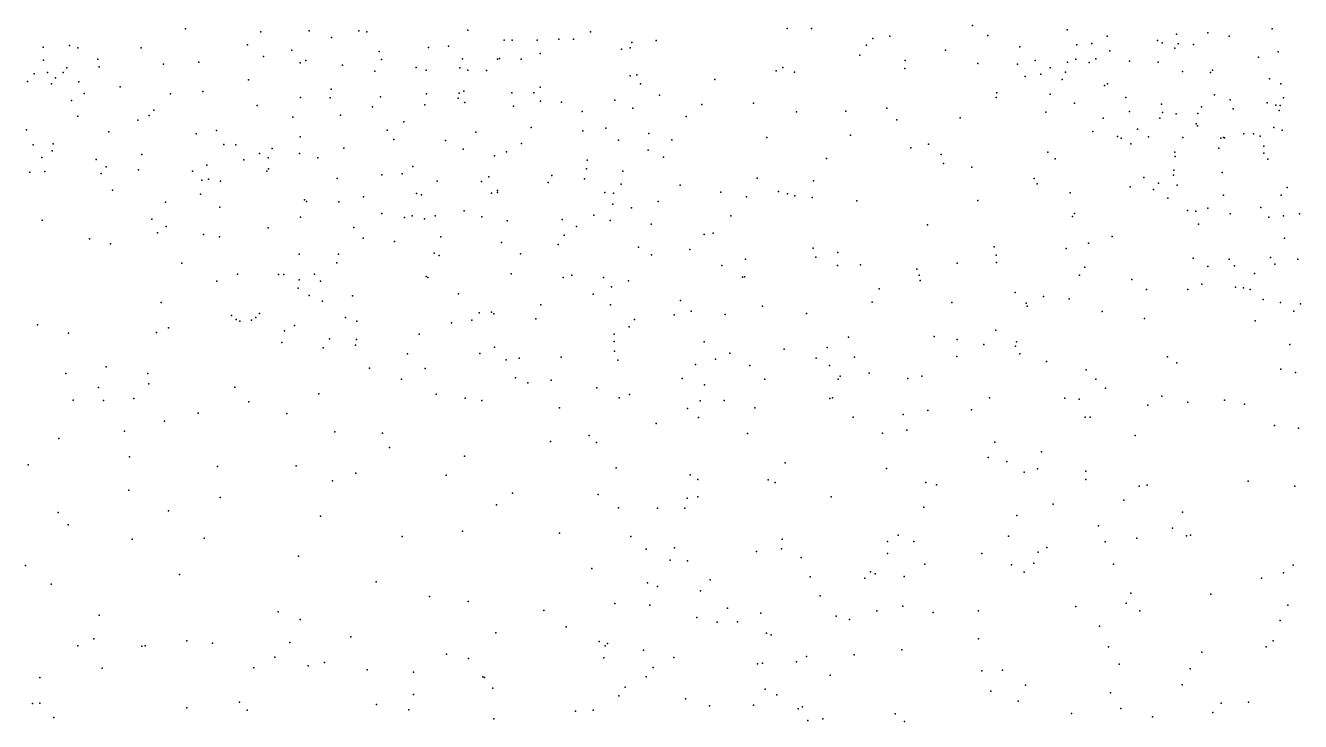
# Model space of a CAD drawing. Header units: metres. Extents: x -25 to 25, y -27.7 to 27.8.
# Drawn here: x -12.576 to -11.03, y 1.707 to 2.551 of the extents above; entities that cross this region are included whole.
import ezdxf

# ---------------------------------------------------------------- set-up
doc = ezdxf.new("R2010")
doc.units = ezdxf.units.M

msp = doc.modelspace()

# ---------------------------------------------------------------- linework, layer by layer
for p in [(-11.4277, 2.5513, -7.6628), (-12.3821, 2.5473, 14.8403), (-12.2908, 2.5437, 18.269), (-12.2321, 2.5448, 5.0439), (-12.2051, 2.5367, -0.4318), (-12.1717, 2.5448, 19.4383), (-12.162, 2.5435, -4.4708), (-12.0398, 2.5456, 20.2767), (-11.8912, 2.5437, 19.9471), (-11.6526, 2.5476, 7.6818), (-11.6229, 2.5475, 16.9498), (-11.5488, 2.5357, -6.3705), (-11.5281, 2.5382, 8.3719), (-11.4094, 2.539, 23.7166), (-11.3129, 2.5462, 21.4956), (-11.2644, 2.5383, 21.7375), (-11.1806, 2.5409, 23.8325), (-11.1427, 2.5424, -4.1941), (-11.1168, 2.5383, 22.6441), (-11.0645, 2.5474, 22.0531), (-12.5545, 2.5252, -3.5425), (-12.5228, 2.5269, 20.3253), (-12.5126, 2.5244, 17.4675), (-12.4357, 2.5244, -4.6164), (-12.307, 2.5279, 20.3496), (-12.253, 2.5212, 14.6311), (-12.1473, 2.5198, 14.4618), (-12.0873, 2.5245, 18.341), (-12.063, 2.5262, 19.4), (-11.9956, 2.5336, -4.4247), (-11.986, 2.5335, 7.843), (-11.9556, 2.5334, 20.0562), (-11.9295, 2.5347, 16.8236), (-11.9118, 2.5346, 18.4413), (-11.8536, 2.5225, 17.9564), (-11.8431, 2.5242, 17.7581), (-11.8407, 2.5306, 14.0049), (-11.8112, 2.5333, -4.3861), (-11.5565, 2.5273, -6.6367), (-11.4607, 2.5215, 13.5952), (-11.3704, 2.5253, 17.0416), (-11.3013, 2.5279, 22.9854), (-11.283, 2.5294, 17.1024), (-11.2615, 2.5207, 21.2365), (-11.2036, 2.5332, 8.5928), (-11.1981, 2.5304, 9.4016), (-11.1826, 2.524, 21.0351), (-11.1787, 2.5292, 13.5383), (-11.1598, 2.5284, 1.169), (-12.5541, 2.5092, -3.735), (-12.4882, 2.5106, 19.3657), (-12.4086, 2.5045, -4.4284), (-12.3658, 2.5068, 20.2893), (-12.2873, 2.5137, -3.5192), (-12.2429, 2.5059, 17.1448), (-12.2361, 2.509, 20.2698), (-12.1442, 2.5099, 20.2148), (-12.0461, 2.5108, 19.073), (-12.0036, 2.5106, 19.7022), (-12.0015, 2.5112, -3.0772), (-11.9751, 2.5103, 19.8965), (-11.9521, 2.5172, 14.256), (-11.5643, 2.5155, -7.0209), (-11.5096, 2.509, -7.3753), (-11.4216, 2.5054, 7.2029), (-11.3735, 2.5045, -4.2276), (-11.3517, 2.5088, 23.4924), (-11.3126, 2.5069, 23.5915), (-11.3025, 2.5105, 5.0694), (-11.2864, 2.5063, -7.4573), (-11.2784, 2.5108, 12.373), (-11.2374, 2.5079, 23.6747), (-11.2027, 2.5068, 21.1171), (-11.0813, 2.5131, 17.7532), (-11.0571, 2.5195, 23.843), (-12.5653, 2.4925, 19.4213), (-12.5493, 2.4942, -4.8319), (-12.5305, 2.4942, 17.9483), (-12.526, 2.5001, -0.2413), (-12.4868, 2.501, 15.0805), (-12.1918, 2.5031, 18.291), (-12.1526, 2.4961, 17.0884), (-12.1023, 2.5003, 19.5809), (-12.0901, 2.4972, 9.2443), (-12.0493, 2.5, -3.3046), (-12.0399, 2.4973, 20.0419), (-12.0169, 2.4969, 5.0545), (-11.843, 2.4903, 20.6175), (-11.835, 2.4915, 18.3307), (-11.666, 2.4962, -2.0844), (-11.6577, 2.5003, 13.8849), (-11.6435, 2.4949, 18.2745), (-11.5098, 2.4991, 18.2037), (-11.3639, 2.4893, -6.206), (-11.3451, 2.4921, 18.0912), (-11.3338, 2.4999, 23.1925), (-11.315, 2.4946, 13.693), (-11.1734, 2.4956, -2.0393), (-11.1394, 2.4944, 17.8461), (-11.1369, 2.4971, -7.3817), (-12.5735, 2.4834, 12.8333), (-12.5445, 2.4805, 17.5674), (-12.5398, 2.4877, -1.0633), (-12.5115, 2.4831, -3.8909), (-12.4614, 2.4768, 17.4142), (-12.3056, 2.4856, 19.4354), (-12.2056, 2.4743, 20.1673), (-11.9521, 2.4767, 0.9426), (-11.8303, 2.4805, 20.0862), (-11.7404, 2.4858, 9.4129), (-11.3192, 2.486, 23.3518), (-11.2677, 2.4786, 21.4081), (-11.2643, 2.4804, 23.5176), (-11.0679, 2.4867, -6.0499), (-11.0539, 2.4807, 21.999), (-12.5202, 2.4604, 20.1747), (-12.505, 2.4687, -4.1268), (-12.4002, 2.4686, 17.3303), (-12.3609, 2.4712, -3.8273), (-12.2426, 2.4638, -4.1819), (-12.2067, 2.4635, 16.248), (-12.1455, 2.4647, 20.0756), (-12.0897, 2.4685, -3.4941), (-12.0513, 2.463, 19.8773), (-12.0503, 2.4691, 1.1029), (-12.0445, 2.4718, 19.7893), (-12.0435, 2.458, -4.2477), (-11.9864, 2.4697, 16.5496), (-11.9599, 2.4695, 2.0178), (-11.9516, 2.4595, 18.31), (-11.9263, 2.4585, 17.0023), (-11.8614, 2.4609, 19.9178), (-11.8074, 2.4668, 14.2172), (-11.399, 2.4639, 21.3512), (-11.3983, 2.4695, -6.5396), (-11.3338, 2.4681, -7.0853), (-11.2419, 2.464, 17.9598), (-11.1346, 2.4672, 21.8852), (-11.1156, 2.4612, 23.6786), (-11.0508, 2.4634, 22.5954), (-12.4206, 2.4486, 18.0638), (-12.2953, 2.4544, -3.9664), (-12.1941, 2.4425, -0.2536), (-12.1552, 2.4527, 19.6278), (-12.0919, 2.4552, 8.5138), (-11.9844, 2.4536, -2.5142), (-11.9013, 2.447, 18.255), (-11.8397, 2.4512, 0.8304), (-11.756, 2.4555, 17.0004), (-11.6933, 2.4571, -4.197), (-11.6411, 2.4466, 17.0079), (-11.5813, 2.4476, 18.2073), (-11.5317, 2.4509, 13.9997), (-11.339, 2.4464, 13.8973), (-11.304, 2.4572, -6.8273), (-11.2377, 2.4469, 21.3932), (-11.1988, 2.4558, 17.2629), (-11.1976, 2.4458, 23.5733), (-11.1811, 2.4443, -6.5098), (-11.1546, 2.4445, -6.6641), (-11.1504, 2.4525, 22.7327), (-11.1118, 2.4503, 1.3457), (-11.0706, 2.4577, 12.3028), (-11.06, 2.4549, -7.0489), (-11.0559, 2.4482, 20.9394), (-11.0548, 2.4544, -6.2522), (-12.5127, 2.4413, 15.8305), (-12.4397, 2.4364, 0.1839), (-12.4262, 2.4421, 5.1242), (-12.2519, 2.4402, 8.9806), (-12.1174, 2.4345, 19.8116), (-11.9628, 2.4275, 18.5821), (-11.7752, 2.4409, 7.8817), (-11.5198, 2.4369, 7.3314), (-11.443, 2.4394, -1.964), (-11.2696, 2.4388, 23.2639), (-11.2006, 2.439, 21.2205), (-11.1568, 2.4319, 17.3428), (-11.1552, 2.4295, 21.7694), (-11.0624, 2.4277, -1.9506), (-12.5747, 2.4249, 19.5434), (-12.4748, 2.4225, 19.4889), (-12.369, 2.4198, 19.5229), (-12.3446, 2.424, 20.1101), (-12.2431, 2.4163, 19.6154), (-12.1374, 2.4245, 19.9286), (-12.1293, 2.4129, -3.8829), (-12.0667, 2.412, -0.3434), (-12.03, 2.422, 1.5516), (-11.9004, 2.4235, -2.1663), (-11.8725, 2.4268, 5.0888), (-11.8569, 2.4124, 12.7045), (-11.8201, 2.4203, 20.7535), (-11.7925, 2.4127, 20.2357), (-11.6772, 2.4154, 5.0933), (-11.5759, 2.4184, 12.5743), (-11.282, 2.4227, -4.1043), (-11.2521, 2.4167, 23.1091), (-11.2476, 2.4145, 23.3603), (-11.2277, 2.4255, 21.4899), (-11.2146, 2.4164, 21.3741), (-11.1728, 2.4156, 22.8328), (-11.1267, 2.4147, 5.1021), (-11.1236, 2.4153, 8.6628), (-11.1222, 2.4151, 17.5882), (-11.0988, 2.4201, 21.0242), (-11.0872, 2.42, 22.666), (-11.079, 2.4173, 9.3241), (-11.0525, 2.4242, 13.7595), (-12.5668, 2.4068, 7.2633), (-12.5436, 2.3994, -0.6522), (-12.5425, 2.4079, 0.3867), (-12.3354, 2.407, 17.3214), (-12.321, 2.4067, 18.1283), (-12.2922, 2.396, 20.0154), (-12.2768, 2.402, -0.0043), (-12.1902, 2.4024, 19.7833), (-12.0455, 2.4013, -4.0175), (-11.9927, 2.398, 17.0861), (-11.9748, 2.4082, 1.7072), (-11.821, 2.4002, 18.2582), (-11.5028, 2.4028, 18.1233), (-11.4813, 2.4076, 17.0852), (-11.3365, 2.3977, 17.1865), (-11.2361, 2.4077, 17.8798), (-11.1826, 2.3976, 21.6626), (-11.1293, 2.4027, 21.1026), (-11.0747, 2.3965, 21.882), (-11.0745, 2.4048, 21.3678), (-12.5561, 2.3914, 19.6441), (-12.4904, 2.3889, 17.8355), (-12.4351, 2.3948, 17.4922), (-12.3561, 2.3818, 7.344), (-12.3111, 2.3886, 16.163), (-12.2818, 2.3907, -1.059), (-12.2439, 2.3959, 8.8017), (-12.2214, 2.3907, 19.8751), (-12.0075, 2.3933, 19.2753), (-11.8952, 2.3882, 17.0695), (-11.8026, 2.3918, 17.0536), (-11.6047, 2.39, -4.0612), (-11.466, 2.3947, 5.1227), (-11.463, 2.3841, 0.883), (-11.3276, 2.3896, 17.9783), (-11.1821, 2.3926, 21.2885), (-11.07, 2.3891, -4.0267), (-12.5708, 2.3733, 19.78), (-12.5527, 2.3742, -1.5286), (-12.4842, 2.3718, 17.7155), (-12.4782, 2.3801, 17.6221), (-12.4392, 2.3762, 19.9772), (-12.3737, 2.3748, 19.6621), (-12.2834, 2.3747, 19.693), (-12.2814, 2.3776, -0.8956), (-12.1981, 2.3659, 7.4711), (-12.1441, 2.3701, 17.1959), (-12.1192, 2.3714, 18.2204), (-12.1065, 2.3804, -2.6876), (-12.0141, 2.3677, 19.0049), (-11.9377, 2.3696, 17.1363), (-11.8981, 2.3655, -0.6655), (-11.8959, 2.3777, 7.9803), (-11.8518, 2.3746, 9.5035), (-11.6889, 2.366, 7.5958), (-11.4287, 2.3795, -0.9342), (-11.353, 2.3658, 9.4242), (-11.22, 2.3671, 1.0805), (-11.184, 2.3698, 17.4648), (-11.1838, 2.376, 21.5621), (-11.125, 2.3732, 23.5615), (-12.4706, 2.3518, 19.7487), (-12.3624, 2.3639, 19.8764), (-12.354, 2.3648, 18.0499), (-12.3397, 2.3626, 19.7685), (-12.0769, 2.3627, 17.1451), (-12.023, 2.3622, -0.5114), (-12.0039, 2.3514, 18.228), (-11.9424, 2.3611, -3.786), (-11.8538, 2.3591, 17.7921), (-11.7823, 2.3577, 20.5617), (-11.6629, 2.35, 8.3445), (-11.6206, 2.3631, -0.904), (-11.3494, 2.3594, 7.0424), (-11.2369, 2.3556, 17.3476), (-11.2083, 2.3525, 23.2119), (-11.2022, 2.36, 17.7371), (-11.1798, 2.3579, 17.6112), (-11.0462, 2.3547, 21.0314), (-12.4061, 2.337, 14.9458), (-12.3638, 2.3469, 17.4418), (-12.2376, 2.3401, 0.6314), (-12.2355, 2.3381, -1.3218), (-12.1961, 2.3373, 17.2687), (-12.1664, 2.3435, 0.2597), (-12.102, 2.3475, -2.9728), (-12.0959, 2.3459, 0.4663), (-12.011, 2.3479, 0.6022), (-12.0038, 2.3488, -3.1652), (-11.8735, 2.3489, 17.6268), (-11.864, 2.3346, -3.6521), (-11.8633, 2.3482, 14.405), (-11.8088, 2.3379, 8.2062), (-11.7331, 2.3491, 14.2965), (-11.7019, 2.3437, 0.7495), (-11.652, 2.3473, 9.5131), (-11.6431, 2.3446, -1.8749), (-11.6222, 2.3429, 18.149), (-11.5679, 2.3389, 17.1171), (-11.4212, 2.3392, 17.172), (-11.3094, 2.3485, 17.9012), (-11.1912, 2.3418, 23.0282), (-11.1234, 2.3457, 12.4533), (-11.0535, 2.3456, -0.9261), (-12.3404, 2.3312, -0.6343), (-12.2425, 2.3189, 9.4822), (-12.1441, 2.3232, -1.1456), (-12.1071, 2.3205, -2.1966), (-12.0792, 2.3206, -0.7828), (-12.0441, 2.3264, 7.5983), (-12.0226, 2.3193, 1.3086), (-11.8869, 2.3215, -0.8296), (-11.8411, 2.3304, 17.1048), (-11.7209, 2.3207, 18.1633), (-11.3068, 2.3199, 14.052), (-11.304, 2.3233, 12.5084), (-11.1671, 2.3268, 23.384), (-11.157, 2.3261, 21.4022), (-11.1425, 2.3297, -1.8335), (-11.1153, 2.3228, 21.2039), (-11.0784, 2.3306, 21.761), (-11.0687, 2.3188, 12.6169), (-11.0509, 2.3204, 22.6738), (-11.0315, 2.3231, 21.8421), (-12.5557, 2.3152, 0.5684), (-12.4229, 2.3166, 16.0664), (-12.4056, 2.3075, 17.5668), (-12.2818, 2.3058, 18.0673), (-12.1781, 2.3065, -2.3436), (-12.1164, 2.3184, -0.9446), (-12.0923, 2.3167, -0.1887), (-11.9922, 2.3144, 9.5826), (-11.9252, 2.3161, 17.1373), (-11.9079, 2.3075, 16.9781), (-11.867, 2.3148, 7.6984), (-11.8173, 2.3105, -1.8836), (-11.4825, 2.3095, 18.0315), (-11.1538, 2.3106, 22.9004), (-12.4984, 2.2928, 15.0847), (-12.4161, 2.3, 17.6722), (-12.3602, 2.2978, 9.2969), (-12.3407, 2.2952, 8.9646), (-12.1666, 2.2936, 5.1806), (-12.1285, 2.2896, 8.4992), (-12.0723, 2.2952, 17.2136), (-11.9989, 2.2881, 18.8509), (-11.9231, 2.2969, -3.3912), (-11.7532, 2.2979, 17.1324), (-11.7421, 2.2995, 12.6587), (-11.2584, 2.2953, 8.6766), (-11.0497, 2.2934, 9.203), (-12.4729, 2.2867, 12.7877), (-12.2443, 2.2741, -2.6193), (-12.1965, 2.2739, 17.3324), (-12.0807, 2.2752, 1.0173), (-12.0746, 2.2724, 0.1267), (-11.9759, 2.2744, 18.1581), (-11.9301, 2.2856, 16.5309), (-11.8329, 2.2827, 5.1539), (-11.817, 2.2733, 1.924), (-11.7706, 2.2795, 2.0746), (-11.621, 2.2813, 2.2446), (-11.5912, 2.2761, -1.0428), (-11.4017, 2.2828, 17.2647), (-11.399, 2.2728, 21.2293), (-11.3145, 2.2808, 17.815), (-11.2872, 2.2872, -3.9034), (-12.3864, 2.263, 17.8003), (-12.1985, 2.2634, -0.5873), (-11.7316, 2.2603, -3.553), (-11.7032, 2.2678, 20.2068), (-11.6177, 2.2705, 18.0851), (-11.5914, 2.2602, 8.4807), (-11.5638, 2.261, -3.7247), (-11.4464, 2.2632, 17.9444), (-11.3986, 2.2639, 5.2123), (-11.2918, 2.2581, -1.0369), (-11.1605, 2.2693, 23.1179), (-11.1426, 2.2591, 22.9951), (-11.1168, 2.2681, 1.604), (-11.1102, 2.2597, 21.4306), (-11.0665, 2.2698, -3.8706), (-11.0614, 2.2619, 13.4137), (-11.0336, 2.268, 1.736), (-12.319, 2.2499, 17.9165), (-12.2692, 2.2493, -2.8042), (-12.2627, 2.2495, 7.3373), (-12.2443, 2.2431, 17.4338), (-12.2256, 2.2499, 9.6965), (-12.0901, 2.2469, 16.4139), (-12.0881, 2.2457, 18.1035), (-11.9871, 2.2501, 17.2326), (-11.9243, 2.2457, -1.0825), (-11.9135, 2.2487, 18.4135), (-11.8752, 2.2458, 16.8135), (-11.8448, 2.2417, 18.1213), (-11.7067, 2.2462, 20.4723), (-11.7043, 2.2465, 20.7891), (-11.4952, 2.2559, 7.1938), (-11.4925, 2.2486, 0.7689), (-11.4913, 2.2422, 14.2311), (-11.2982, 2.2484, 17.6081), (-11.2348, 2.2434, 1.2248), (-11.0859, 2.2507, 21.5588), (-12.3439, 2.2414, 16.2179), (-12.2454, 2.233, 18.0033), (-12.2184, 2.2414, 16.3135), (-11.8654, 2.2344, 1.5889), (-11.5409, 2.2319, 17.9821), (-11.376, 2.2275, 17.3956), (-11.2171, 2.2314, 1.4289), (-11.1666, 2.2313, 12.7441), (-11.15, 2.2378, 13.0389), (-11.1092, 2.2341, 5.1895), (-11.0993, 2.2332, 22.8935), (-11.0912, 2.2314, 23.3659), (-12.4116, 2.2154, 9.5639), (-12.2321, 2.2238, -2.1658), (-12.2159, 2.2171, -1.5887), (-12.1794, 2.2235, 14.7121), (-12.0509, 2.2258, 14.6136), (-11.9513, 2.2128, 18.0829), (-11.8879, 2.2257, 0.4334), (-11.8669, 2.2125, 8.288), (-11.782, 2.2177, 14.4342), (-11.6825, 2.2108, 18.039), (-11.5494, 2.216, 21.083), (-11.4528, 2.2156, 17.3271), (-11.363, 2.2146, 17.4876), (-11.3615, 2.2108, 17.6761), (-11.3416, 2.2228, -3.7519), (-11.3107, 2.2199, 14.1787), (-11.0755, 2.219, 6.76), (-11.0544, 2.2154, 21.3744), (-11.0302, 2.2138, 21.2403), (-12.3263, 2.1997, -2.4393), (-12.2966, 2.1971, 17.6812), (-12.2925, 2.2023, 17.5818), (-12.1882, 2.1972, -1.9702), (-12.026, 2.2029, 1.1826), (-12.0109, 2.2039, 8.3658), (-12.0082, 2.2018, 17.3012), (-11.9571, 2.1957, -1.3251), (-11.7895, 2.2006, 18.0557), (-11.769, 2.205, -1.1562), (-11.7279, 2.2007, 17.2568), (-11.6293, 2.2019, 17.2602), (-11.2706, 2.2046, 12.6191), (-11.2194, 2.1962, 12.8865), (-11.0383, 2.205, 22.796), (-12.5615, 2.1885, 15.8958), (-12.4027, 2.1846, 0.7555), (-12.3207, 2.195, 12.7705), (-12.3163, 2.1927, -2.968), (-12.3022, 2.1942, 17.794), (-12.262, 2.1812, -1.8134), (-12.2497, 2.1877, 17.8688), (-12.1741, 2.1927, 17.4482), (-12.0595, 2.1909, -0.3173), (-12.0348, 2.1941, -0.0486), (-11.8441, 2.1861, 19.5074), (-11.8377, 2.1948, 17.263), (-11.3997, 2.1819, 8.6603), (-11.085, 2.1931, 23.0224), (-12.5237, 2.1784, 5.2503), (-12.4173, 2.179, 9.0535), (-12.2653, 2.1668, 5.2475), (-12.2073, 2.1713, 17.5403), (-12.1747, 2.1704, 0.9377), (-12.0989, 2.1769, 18.009), (-11.8624, 2.1681, -1.6209), (-11.8622, 2.1772, 17.7049), (-11.7533, 2.1679, 19.6791), (-11.5782, 2.1734, 17.909), (-11.4744, 2.1741, 17.4081), (-11.4463, 2.1704, 17.7535), (-11.414, 2.1646, 17.5322), (-11.3745, 2.1678, -1.1839), (-11.043, 2.1644, 23.2728), (-12.2152, 2.1603, 17.6618), (-12.1761, 2.1637, 9.8742), (-12.1129, 2.1531, 17.9275), (-12.0252, 2.1536, 17.398), (-12.0072, 2.1612, 18.0129), (-11.9264, 2.1491, 17.3483), (-11.8617, 2.1566, 16.6708), (-11.7222, 2.1539, 17.9412), (-11.6562, 2.1588, 19.9334), (-11.6041, 2.161, -1.6304), (-11.5711, 2.1491, 12.6102), (-11.4469, 2.15, 17.6125), (-11.3756, 2.1626, 7.0176), (-11.3704, 2.1532, -1.6424), (-11.1914, 2.1497, -1.6435), (-12.4784, 2.1376, 9.3077), (-12.159, 2.1359, 7.3803), (-12.0914, 2.1354, 17.5065), (-11.9932, 2.1461, 9.7861), (-11.9776, 2.148, 18.9982), (-11.8578, 2.1455, 5.2261), (-11.7635, 2.1401, -1.4456), (-11.7396, 2.1466, 8.4327), (-11.6977, 2.1391, 0.5237), (-11.6174, 2.1479, 20.6718), (-11.6011, 2.1392, -1.3286), (-11.3381, 2.1441, 21.126), (-11.2899, 2.1339, 0.9206), (-11.1802, 2.1424, -1.1498), (-11.0539, 2.1348, 2.6142), (-12.5273, 2.1293, 15.1405), (-12.4277, 2.1293, -2.0029), (-12.12, 2.1226, 17.7135), (-11.982, 2.1239, 17.9012), (-11.967, 2.1181, 0.0754), (-11.9387, 2.1211, 18.663), (-11.78, 2.1233, 17.3749), (-11.6795, 2.1226, 17.3965), (-11.5909, 2.1224, 17.465), (-11.5883, 2.1261, 8.5626), (-11.5531, 2.1299, 17.7511), (-11.5063, 2.1231, -3.6343), (-11.4891, 2.1263, 9.4264), (-11.2783, 2.1225, 8.7533), (-11.0361, 2.1307, 23.1614), (-12.4875, 2.1124, -2.7818), (-12.4265, 2.1168, -2.2734), (-12.3223, 2.1129, 7.2523), (-12.2204, 2.1046, -3.2717), (-12.0781, 2.1042, 17.792), (-11.8834, 2.1118, 19.3552), (-11.8438, 2.1037, 9.7158), (-11.7526, 2.1157, 17.8478), (-11.2666, 2.1116, 13.2837), (-12.5184, 2.0972, 9.7109), (-12.4814, 2.0968, -2.9818), (-12.4446, 2.099, 9.9662), (-12.3053, 2.0949, 8.7694), (-12.0431, 2.0993, 17.5951), (-12.0228, 2.0967, -3.4192), (-11.9285, 2.0878, 17.7535), (-11.8561, 2.0999, 0.2531), (-11.7735, 2.0869, 17.7152), (-11.7579, 2.0962, 1.6117), (-11.729, 2.0966, 17.5134), (-11.6916, 2.0878, 17.606), (-11.6007, 2.099, 17.5798), (-11.5974, 2.0997, 14.4011), (-11.4074, 2.1, 14.2942), (-11.3159, 2.0994, 9.2968), (-11.2986, 2.0981, 1.0989), (-11.2151, 2.0911, 5.2928), (-11.1982, 2.1019, -3.7347), (-11.1667, 2.0944, 6.8257), (-11.1225, 2.097, 1.7513), (-11.0979, 2.092, 9.0744), (-12.4074, 2.0717, 10.1175), (-12.3665, 2.0814, 14.9231), (-12.2593, 2.0808, 10.0553), (-11.7601, 2.076, 7.402), (-11.5724, 2.0764, 20.0824), (-11.5121, 2.0798, 7.1521), (-11.4819, 2.0845, 2.3047), (-11.4292, 2.0853, 0.645), (-11.2911, 2.0763, 0.7301), (-11.2852, 2.0764, -1.3651), (-12.4559, 2.0595, 16.1595), (-12.2008, 2.0586, -0.2856), (-12.1433, 2.0571, 5.2654), (-11.8113, 2.0688, 17.8635), (-11.7008, 2.0568, 5.2896), (-11.5369, 2.0572, 20.2951), (-11.5074, 2.0605, 20.7531), (-11.0618, 2.0665, 21.0702), (-11.0326, 2.0629, -3.7242), (-12.5354, 2.0505, -2.3691), (-11.9396, 2.0471, 12.6982), (-11.8925, 2.0543, 7.4784), (-11.8837, 2.0457, 17.5229), (-11.4007, 2.0462, 20.9057), (-11.2305, 2.0541, 1.6252), (-12.4499, 2.0285, -3.1971), (-12.1345, 2.0396, 8.5147), (-12.0439, 2.0292, -0.1157), (-11.409, 2.0273, 13.0025), (-11.3442, 2.0342, 1.4016), (-12.5729, 2.0186, 9.4338), (-12.3432, 2.0166, 10.2912), (-12.2477, 2.0174, 0.807), (-11.8599, 2.0148, 18.4025), (-11.6551, 2.021, -3.5896), (-11.5323, 2.0141, 0.491), (-11.3862, 2.0226, 13.1876), (-11.3652, 2.0096, 1.2132), (-11.349, 2.0136, 14.0506), (-11.2903, 2.0109, 13.5278), (-12.2037, 1.9991, 10.1743), (-12.1755, 2.0084, -3.4153), (-12.066, 2.006, 10.0087), (-11.7701, 2.0065, 19.5063), (-11.7607, 2.0008, 8.5008), (-11.6755, 2.0006, 2.0479), (-11.6673, 1.9971, 7.2867), (-11.4843, 1.997, 12.7312), (-11.4714, 1.9943, 5.3491), (-11.2904, 2.0009, 13.7054), (-11.0937, 1.9987, 20.9249), (-12.4506, 1.9879, 15.0278), (-12.3399, 1.9792, 16.3105), (-11.9855, 1.9841, 14.6872), (-11.8817, 1.9827, 17.1295), (-11.761, 1.9797, 1.3555), (-11.5992, 1.98, 2.1915), (-11.226, 1.9928, -5.8096), (-11.2161, 1.994, -5.5748), (-11.0371, 1.9927, -5.7178), (-12.0051, 1.97, 8.4414), (-11.8572, 1.9663, -3.5791), (-11.8099, 1.9662, 16.5614), (-11.7766, 1.9661, 14.6064), (-11.7737, 1.9781, 18.1051), (-11.4869, 1.9674, 14.2336), (-11.33, 1.9711, -5.3618), (-11.2444, 1.9756, 20.8591), (-12.5363, 1.961, 16.0618), (-12.4027, 1.963, 8.8893), (-12.2184, 1.9563, 7.3098), (-11.3742, 1.957, -5.9179), (-11.1732, 1.9613, -5.2991), (-12.5244, 1.9457, 9.0894), (-12.046, 1.938, 0.9056), (-11.9286, 1.9356, 9.8939), (-11.5179, 1.9333, -5.2063), (-11.3841, 1.9323, 20.2198), (-11.275, 1.9448, 0.5549), (-11.1853, 1.9419, 2.519), (-11.1683, 1.9325, -5.1407), (-11.1637, 1.9335, -6.1025), (-12.4466, 1.9283, -3.3587), (-12.3595, 1.9296, 0.6934), (-12.1192, 1.9316, 16.4704), (-11.842, 1.9316, 18.5672), (-11.7892, 1.918, 0.1929), (-11.6586, 1.9284, 1.5949), (-11.5311, 1.9257, -5.8872), (-11.4989, 1.9256, 13.9319), (-11.3379, 1.9184, 6.9604), (-11.2669, 1.9254, 0.8948), (-11.2288, 1.9297, 8.9949), (-12.2451, 1.9077, 10.3506), (-11.8234, 1.9162, 16.9729), (-11.7946, 1.9032, 1.1785), (-11.7735, 1.9023, 18.3367), (-11.6896, 1.9135, -5.402), (-11.6595, 1.9166, 1.8394), (-11.6354, 1.9062, -5.7134), (-11.531, 1.911, 12.899), (-11.4164, 1.9111, 1.327), (-11.3481, 1.9127, 8.8398), (-12.576, 1.8964, 9.2351), (-11.8895, 1.8931, 19.0339), (-11.5514, 1.8889, 8.7142), (-11.546, 1.8865, 13.0932), (-11.4857, 1.898, -6.0438), (-11.3805, 1.8973, 20.009), (-11.3651, 1.8885, 9.2271), (-11.3537, 1.8992, 2.3957), (-11.257, 1.898, 20.5685), (-11.051, 1.8875, -3.7094), (-11.0391, 1.8968, -6.2383), (-12.5449, 1.8738, -0.1349), (-12.3894, 1.8857, 10.6171), (-12.1509, 1.8768, 14.8317), (-11.8217, 1.8755, 17.6152), (-11.8096, 1.8711, 9.7698), (-11.7458, 1.8793, -5.2129), (-11.6246, 1.8828, -5.025), (-11.5584, 1.8813, 7.1554), (-11.5106, 1.8833, 13.6706), (-11.0773, 1.8811, 20.6187), (-12.0861, 1.8588, -3.6186), (-11.7578, 1.8657, -3.6749), (-11.6126, 1.8597, 12.7644), (-11.2361, 1.8632, 20.3416), (-11.1388, 1.8617, 0.5943), (-12.2697, 1.8403, 12.6823), (-12.0392, 1.8529, -0.0156), (-11.9477, 1.8418, 16.515), (-11.8613, 1.8504, 17.3818), (-11.819, 1.8484, 19.296), (-11.7248, 1.8449, 8.5763), (-11.544, 1.8415, 14.541), (-11.5124, 1.8474, 2.2666), (-11.4205, 1.8414, 5.3759), (-11.3027, 1.847, -6.2596), (-11.2414, 1.851, -3.7038), (-11.225, 1.8414, 5.365), (-11.0457, 1.8485, 20.4523), (-12.4865, 1.8363, 8.9796), (-12.2431, 1.8311, 8.6525), (-11.7621, 1.8335, -4.9756), (-11.7375, 1.8277, -5.8403), (-11.7128, 1.8282, 17.8096), (-11.6846, 1.8387, 18.153), (-11.5931, 1.8351, 13.8426), (-11.5771, 1.8309, -3.6995), (-11.4757, 1.8395, 0.3842), (-11.0549, 1.83, 0.4535), (-12.1817, 1.8102, 7.367), (-12.0056, 1.8151, 10.0861), (-11.9204, 1.8223, 0.9158), (-11.6777, 1.8147, 7.2578), (-11.672, 1.8125, 5.3577), (-11.274, 1.8228, 0.4079), (-12.5127, 1.7992, 5.3733), (-12.493, 1.8078, 16.1496), (-12.4348, 1.7988, 0.5852), (-12.4309, 1.7993, 10.9024), (-12.3804, 1.8051, 8.829), (-12.3493, 1.8024, 14.9892), (-12.2555, 1.803, -3.5994), (-11.8805, 1.8042, -5.5803), (-11.8733, 1.7992, 12.6703), (-11.8705, 1.8018, 7.4117), (-11.8269, 1.7937, 14.7236), (-11.5135, 1.7944, 1.3818), (-11.4207, 1.8075, -4.7825), (-11.2629, 1.7981, 6.8923), (-11.072, 1.7979, 20.121), (-11.0633, 1.8051, 2.605), (-12.2739, 1.7856, -0.0504), (-12.2136, 1.7791, 16.4145), (-12.0654, 1.7892, 10.233), (-12.039, 1.7836, 12.6751), (-11.8747, 1.7844, -3.7482), (-11.7898, 1.7849, 1.0188), (-11.6824, 1.7781, 14.0904), (-11.6414, 1.7798, 16.6297), (-11.6291, 1.7862, -6.0816), (-11.5713, 1.7884, -4.7385), (-11.1499, 1.7914, 14.9355), (-12.483, 1.7721, 15.1781), (-12.2992, 1.7723, 5.3229), (-12.2334, 1.7749, 10.5733), (-12.1618, 1.77, 0.6702), (-12.1054, 1.7673, 8.4471), (-11.8152, 1.773, -4.8272), (-11.6886, 1.7772, 0.2593), (-11.6003, 1.7635, 9.4249), (-11.4167, 1.7688, 9.0188), (-11.3913, 1.7695, 1.0148), (-11.2499, 1.7769, 19.8885), (-11.1639, 1.7711, -6.4328), (-12.5586, 1.7608, 9.6224), (-12.0215, 1.7617, -5.2192), (-12.0197, 1.7608, 7.4457), (-12.0093, 1.748, -5.0491), (-11.849, 1.7491, 5.3321), (-11.8234, 1.7617, 17.227), (-11.3636, 1.7513, -3.7123), (-11.1737, 1.7517, 0.7084), (-12.1055, 1.7401, -5.3591), (-11.8568, 1.7387, 0.1761), (-11.7759, 1.7349, -4.6585), (-11.6791, 1.7465, 19.4245), (-11.665, 1.7396, 13.2096), (-11.4058, 1.7441, 2.3532), (-11.3726, 1.7319, 19.7056), (-11.2605, 1.7421, 2.4365), (-12.5677, 1.7291, 9.2832), (-12.5587, 1.7298, 15.9823), (-12.3803, 1.7238, 16.2652), (-12.3164, 1.7308, 10.799), (-12.3071, 1.7213, 7.3388), (-12.1503, 1.7281, 14.8964), (-12.1111, 1.7214, -5.5727), (-11.9092, 1.7199, 0.7925), (-11.8876, 1.7212, -5.8764), (-11.7469, 1.7266, 9.654), (-11.6933, 1.7274, 12.8366), (-11.6392, 1.7228, 8.7748), (-11.634, 1.7252, 17.9468), (-11.5217, 1.7168, 9.2719), (-11.3077, 1.717, -6.4719), (-11.2482, 1.7233, -4.6781), (-11.1366, 1.7184, 15.1544), (-11.1262, 1.7297, 0.3471), (-11.0934, 1.7309, 19.9426), (-12.5416, 1.7123, 15.3318), (-12.0082, 1.7106, -5.7431), (-11.6277, 1.7088, 2.1408), (-11.6093, 1.7105, 1.9827), (-11.5102, 1.7074, 19.5667), (-11.2095, 1.7132, 14.8144)]:
    msp.add_point(p)

doc.saveas('drawing.dxf')
